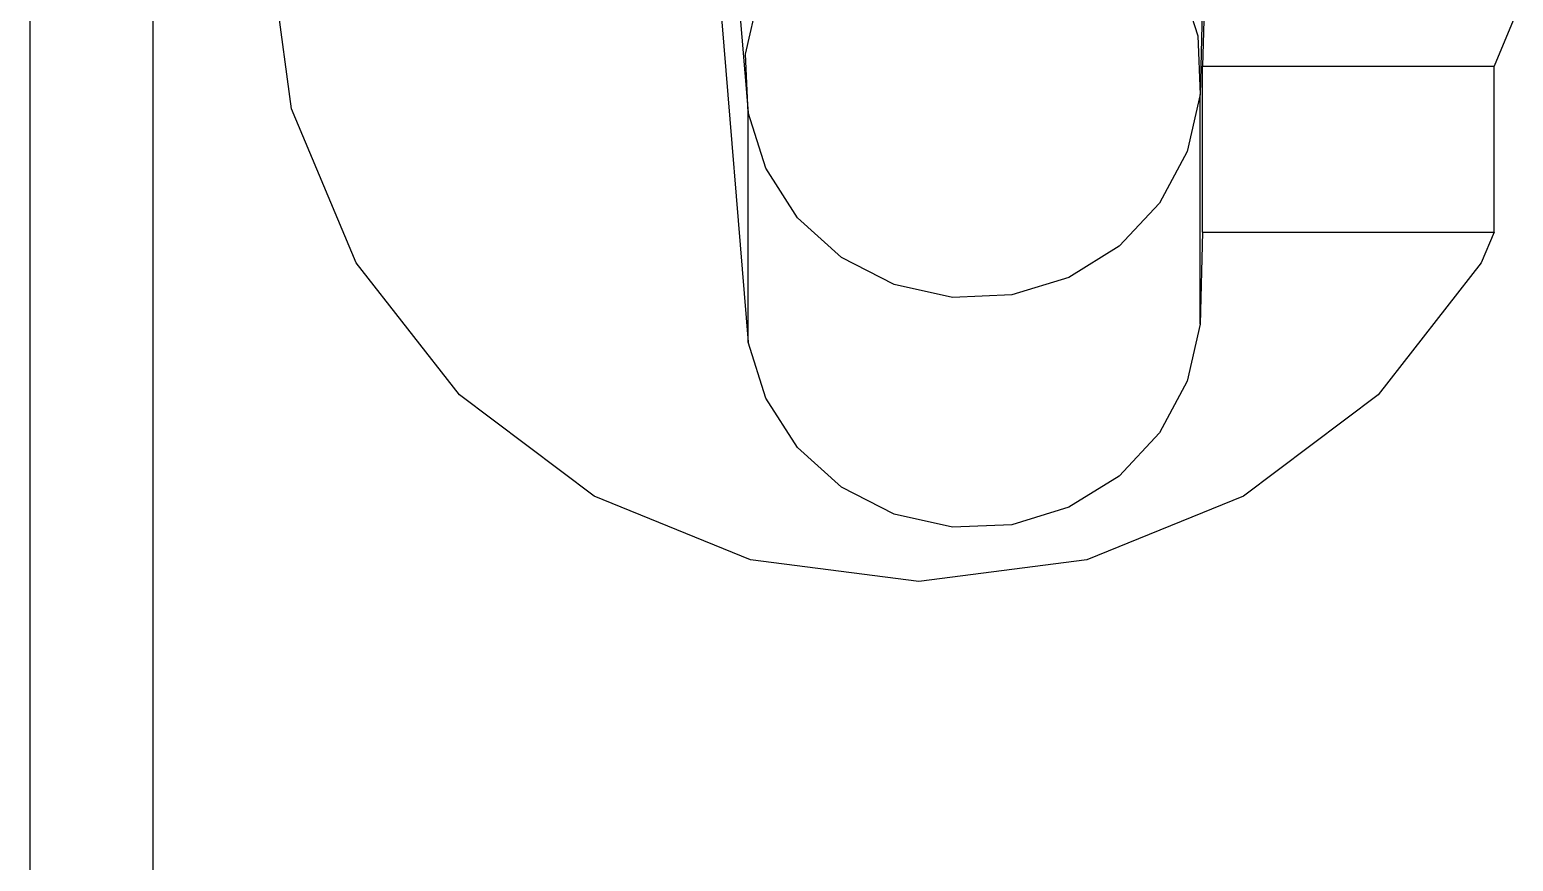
# Model space of a CAD drawing. Header units: millimetres. Extents: x 3552052 to 4144896, y -707811 to -630695.
# Drawn here: x 3697478.4 to 3697549.9, y -683489.4 to -683449.4 of the extents above; entities that cross this region are included whole.
import ezdxf

# ---------------------------------------------------------------- set-up
doc = ezdxf.new("R2010")
doc.units = ezdxf.units.MM
doc.header["$LTSCALE"] = 6
doc.header["$MEASUREMENT"] = 0
doc.layers.add('EQP', color=6, linetype='CONTINUOUS', lineweight=0)

msp = doc.modelspace()

# ---------------------------------------------------------------- linework, layer by layer
at = {"layer": 'EQP', "lineweight": -3}
for p, q in [((3697478.431, -683296.709), (3697478.431, -683579.116)), ((3697484.38, -683418.492), (3697484.365, -683493.558)), ((3697511.952, -683439.82), (3697513.055, -683453.371)), ((3697535.117, -683441.623), (3697534.851, -683452.501)), ((3697535.208, -683442.276), (3697534.959, -683451.132)), ((3697511.343, -683443.389), (3697513.055, -683464.434)), ((3697491.045, -683453.198), (3697489.978, -683445.253)), ((3697533.879, -683446.999), (3697534.734, -683449.687)), ((3697512.938, -683450.557), (3697513.568, -683447.81)), ((3697549.944, -683448.945), (3697549.02, -683451.132)), ((3697534.734, -683449.687), (3697534.851, -683452.501)), ((3697513.055, -683453.371), (3697512.938, -683450.557)), ((3697534.959, -683459.135), (3697534.959, -683451.132)), ((3697534.959, -683451.132), (3697549.02, -683451.132)), ((3697549.02, -683459.135), (3697549.02, -683451.132)), ((3697534.851, -683452.501), (3697534.221, -683455.248)), ((3697534.851, -683463.564), (3697534.851, -683452.501)), ((3697494.173, -683460.603), (3697491.045, -683453.198)), ((3697513.055, -683464.434), (3697513.055, -683453.371)), ((3697513.911, -683456.059), (3697513.055, -683453.371)), ((3697534.221, -683455.248), (3697532.888, -683457.742)), ((3697515.447, -683458.439), (3697513.911, -683456.059)), ((3697532.888, -683457.742), (3697530.941, -683459.813)), ((3697517.558, -683460.348), (3697515.447, -683458.439)), ((3697534.959, -683459.135), (3697534.851, -683463.564)), ((3697534.959, -683459.135), (3697549.02, -683459.135)), ((3697549.02, -683459.135), (3697548.4, -683460.603)), ((3697530.941, -683459.813), (3697528.515, -683461.319)), ((3697499.148, -683466.961), (3697494.173, -683460.603)), ((3697520.102, -683461.655), (3697517.558, -683460.348)), ((3697548.4, -683460.603), (3697543.425, -683466.961)), ((3697522.904, -683462.273), (3697520.102, -683461.655)), ((3697528.515, -683461.319), (3697525.773, -683462.158)), ((3697525.773, -683462.158), (3697522.904, -683462.273)), ((3697534.851, -683463.564), (3697534.221, -683466.311)), ((3697513.911, -683467.122), (3697513.055, -683464.434)), ((3697534.221, -683466.311), (3697532.888, -683468.805)), ((3697505.632, -683471.84), (3697499.148, -683466.961)), ((3697515.447, -683469.502), (3697513.911, -683467.122)), ((3697543.425, -683466.961), (3697536.94, -683471.84)), ((3697532.888, -683468.805), (3697530.941, -683470.876)), ((3697517.558, -683471.41), (3697515.447, -683469.502)), ((3697530.941, -683470.876), (3697528.515, -683472.382)), ((3697520.102, -683472.718), (3697517.558, -683471.41)), ((3697513.183, -683474.907), (3697505.632, -683471.84)), ((3697528.515, -683472.382), (3697525.773, -683473.221)), ((3697536.94, -683471.84), (3697529.389, -683474.907)), ((3697522.904, -683473.336), (3697520.102, -683472.718)), ((3697525.773, -683473.221), (3697522.904, -683473.336)), ((3697521.286, -683475.953), (3697513.183, -683474.907)), ((3697529.389, -683474.907), (3697521.286, -683475.953))]:
    msp.add_line(p, q, dxfattribs=at)

doc.saveas('drawing.dxf')
